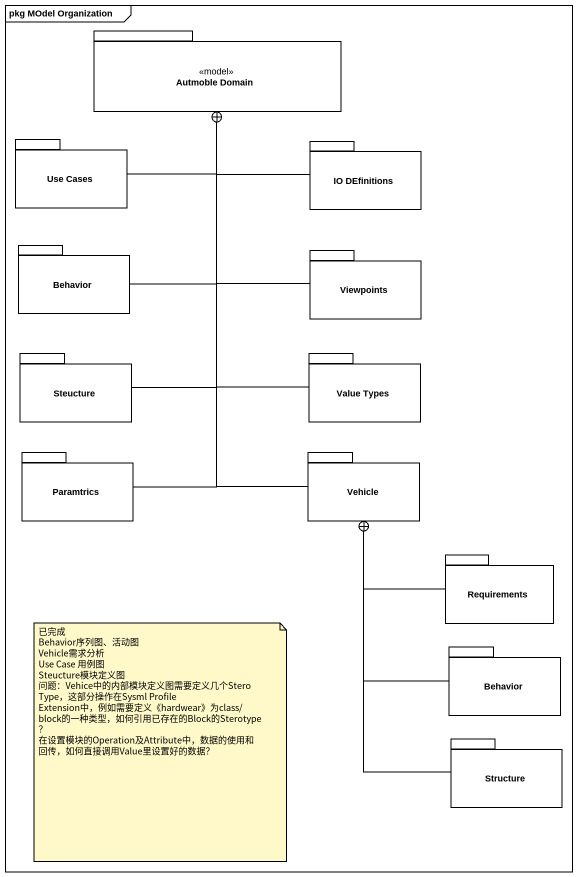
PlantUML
@startuml
mainframe pkg MOdel Organization
package "Autmoble Domain" as Autmoble_Domain <<model>> {
}
package "Use Cases" as Use_Cases {
}
package "IO DEfinitions" as IO_DEfinitions {
}
package Behavior {
}
package Viewpoints {
}
package Steucture {
}
package "Value Types" as Value_Types {
}
package Paramtrics {
}
package Vehicle {
}
package Requirements {
}
package "Behavior" as Behavior_2 {
}
package Structure {
}
Use_Cases -up-+ Autmoble_Domain
IO_DEfinitions -up-+ Autmoble_Domain
Behavior -up-+ Autmoble_Domain
Viewpoints -up-+ Autmoble_Domain
Steucture -up-+ Autmoble_Domain
Value_Types -up-+ Autmoble_Domain
Paramtrics -up-+ Autmoble_Domain
Vehicle -up-+ Autmoble_Domain
Requirements -up-+ Vehicle
Behavior_2 -up-+ Vehicle
Structure -up-+ Vehicle
note as N1
  已完成
  Behavior序列图、活动图
  Vehicle需求分析
  Use Case 用例图
  Steucture模块定义图
  问题：Vehice中的内部模块定义图需要定义几个SteroType，这部分操作在Sysml Profile Extension中，例如需要定义《hardwear》为class/block的一种类型，如何引用已存在的Block的Sterotype？
  在设置模块的Operation及Attribute中，数据的使用和回传，如何直接调用Value里设置好的数据？
end note
@enduml
